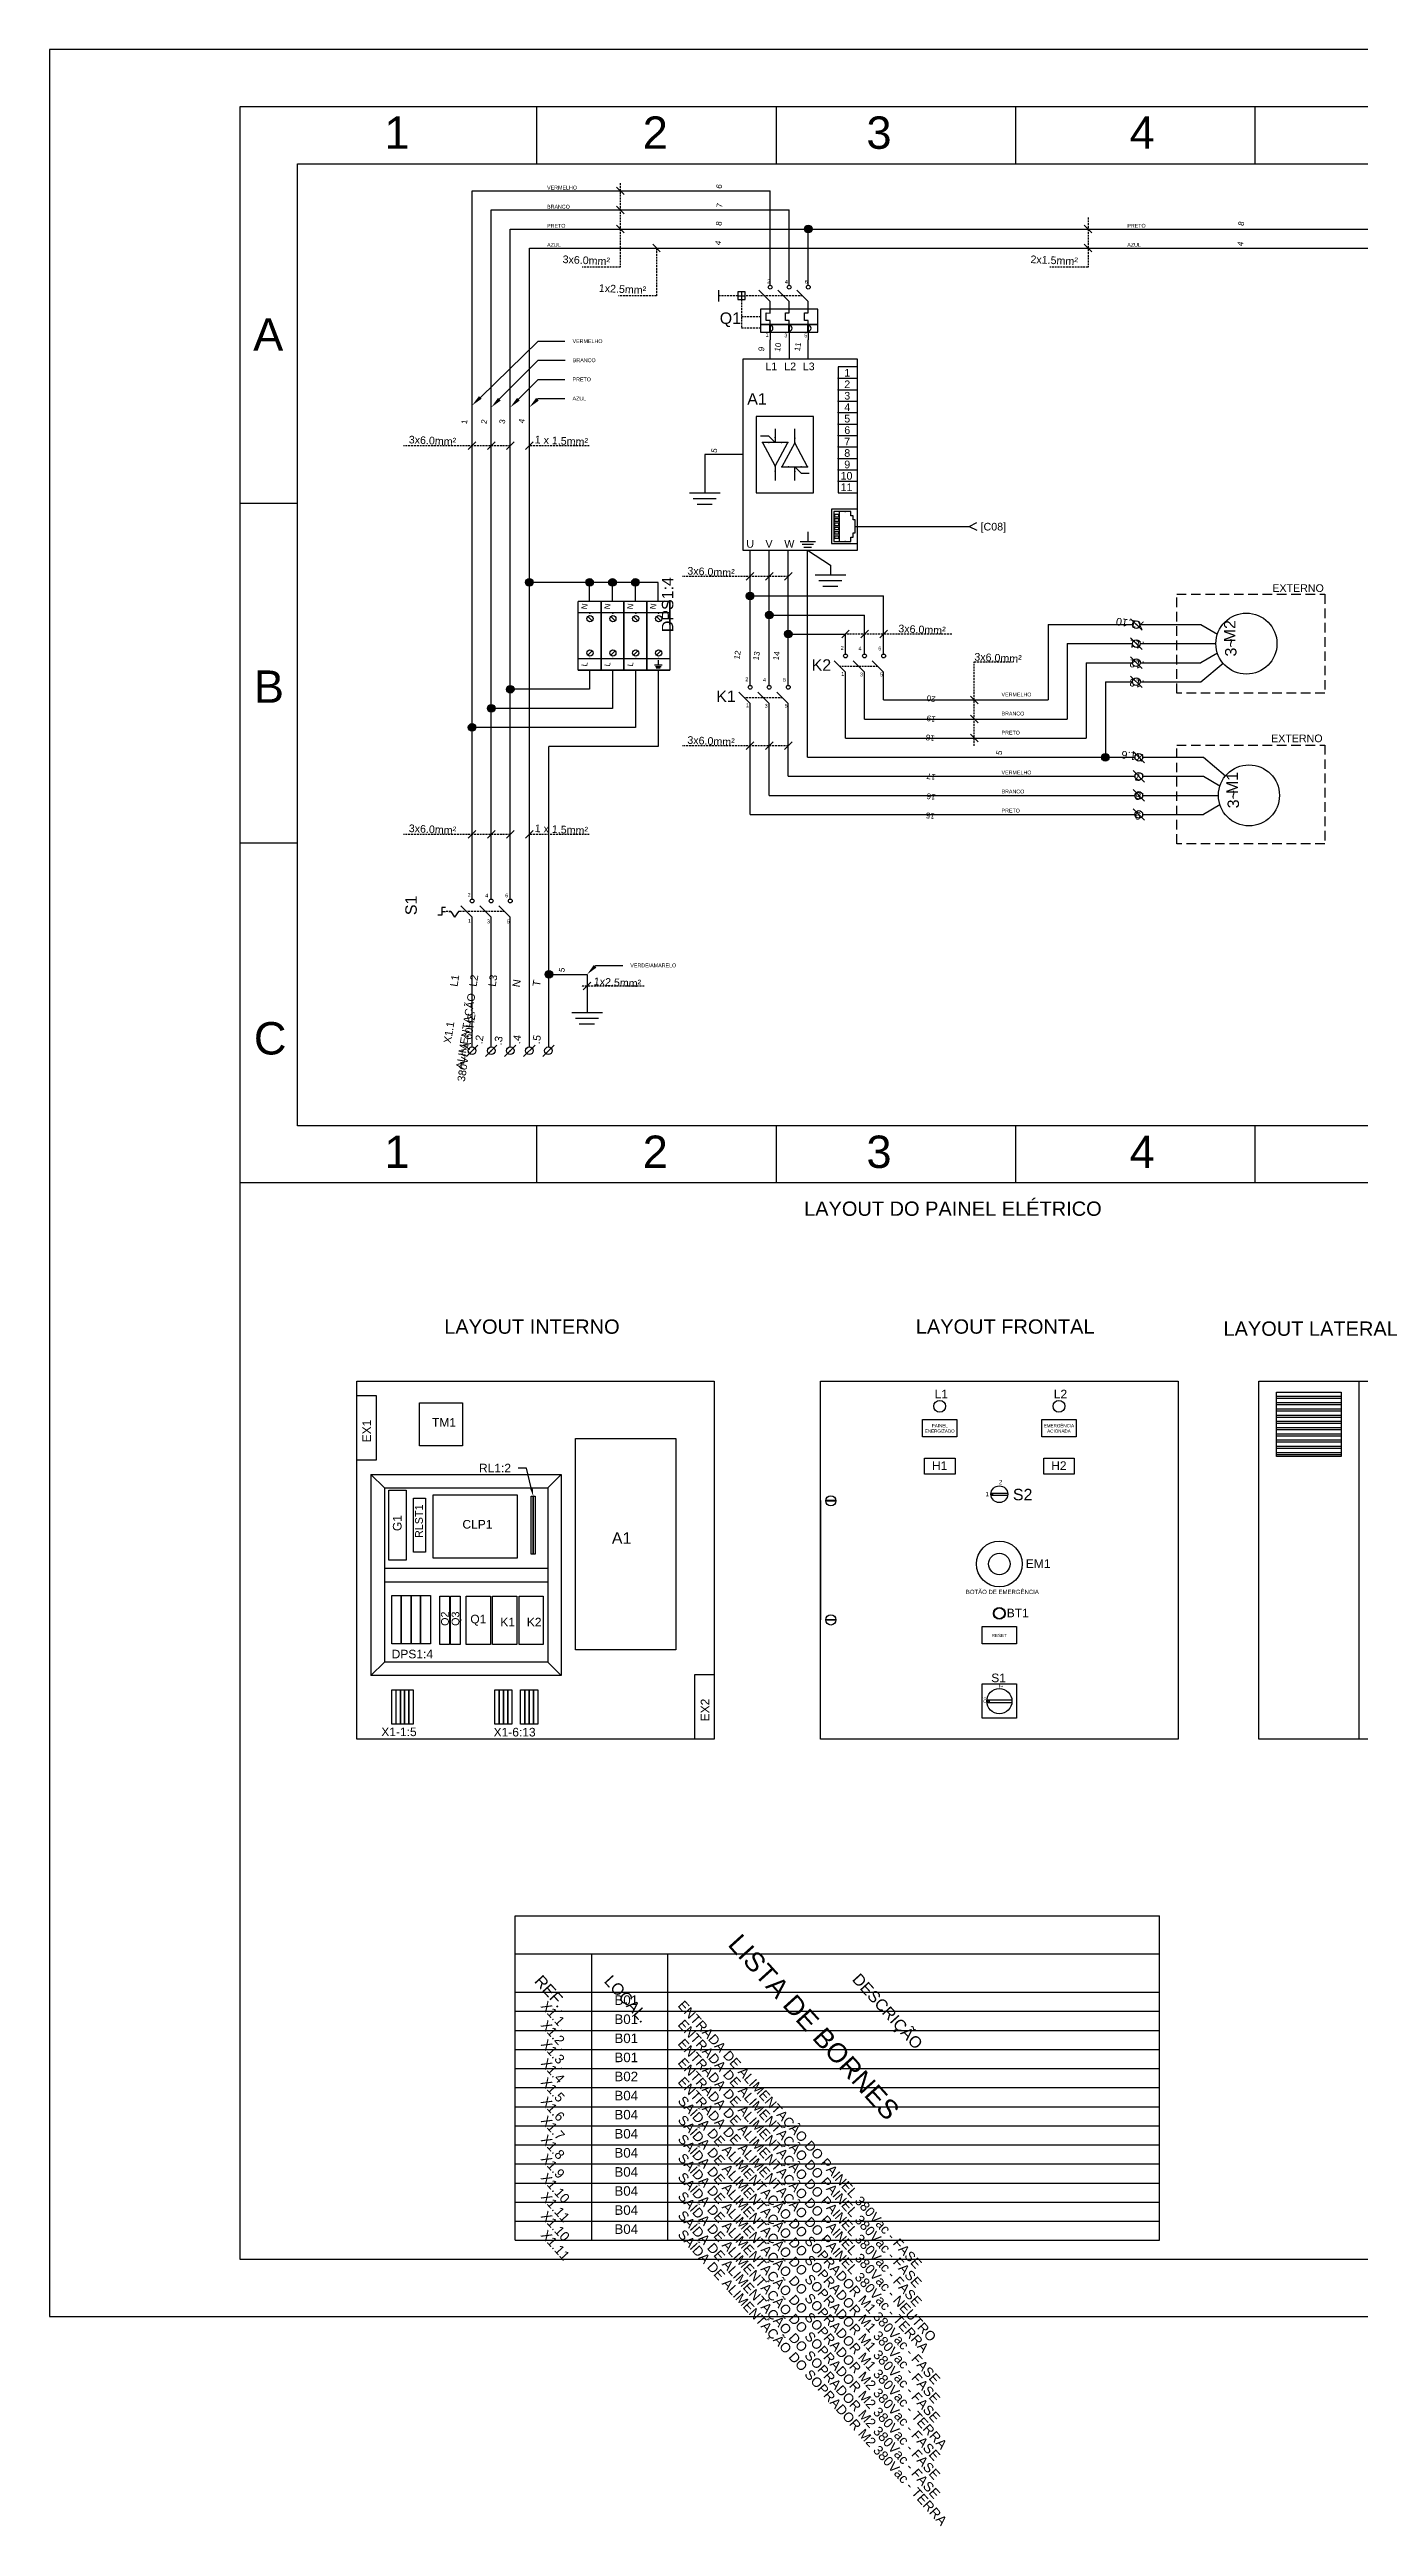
# Model space of a CAD drawing. Header units: millimetres. Extents: x 100 to 940, y 45 to 694.
# Drawn here: x 100 to 443, y 45 to 694 of the extents above; entities that cross this region are included whole.
import ezdxf
from ezdxf import colors
from ezdxf.entities.mleader import LeaderData, LeaderLine
from ezdxf.enums import TextEntityAlignment as Align
from ezdxf.math import Vec2, Vec3

# ---------------------------------------------------------------- set-up
doc = ezdxf.new("R2010")
doc.units = ezdxf.units.MM
doc.linetypes.add('DASHED', pattern=[0.75, 0.5, -0.25])
doc.styles.add('Annotative', font='arial.ttf')
doc.styles.add('Notes', font='arial.ttf', dxfattribs={"height": 3})
doc.styles.get("Standard").update_dxf_attribs({"font": 'arial.ttf'})

msp = doc.modelspace()

# ---------------------------------------------------------------- hatches: boundary and pattern name
for points in [[(299.91, 646.92, 1), (297.91, 646.92, 1)], [(226.79, 554.34, 1), (224.79, 554.34, 1)], [(242.59, 554.34, 1), (240.59, 554.34, 1)], [(248.59, 554.34, 1), (246.59, 554.34, 1)], [(254.59, 554.34, 1), (252.59, 554.34, 1)], [(284.67, 550.78, 1), (282.67, 550.78, 1)], [(289.67, 545.78, 1), (287.67, 545.78, 1)], [(294.67, 540.78, 1), (292.67, 540.78, 1)], [(221.79, 526.34, 1), (219.79, 526.34, 1)], [(216.79, 521.34, 1), (214.79, 521.34, 1)], [(211.79, 516.34, 1), (209.79, 516.34, 1)], [(377.79, 508.54, 1), (375.79, 508.54, 1)], [(231.93, 451.65, 1), (229.93, 451.65, 1)]]:
    msp.add_hatch(color=256).paths.add_polyline_path(points)

# ---------------------------------------------------------------- linework, layer by layer
for p, q in [((227.78, 664), (227.78, 679)), ((290.56, 664), (290.56, 679)), ((353.33, 664), (353.33, 679)), ((416.11, 664), (416.11, 679)), ((210.79, 601.2), (210.79, 656.92)), ((210.79, 656.92), (288.91, 656.92)), ((248.62, 657.92), (250.62, 655.92)), ((288.91, 634.17), (288.91, 656.92)), ((215.79, 601.2), (215.79, 651.92)), ((215.79, 651.92), (293.91, 651.92)), ((248.62, 652.92), (250.62, 650.92)), ((293.91, 634.17), (293.91, 651.92)), ((220.79, 601.2), (220.79, 646.92)), ((220.79, 646.92), (436.52, 646.92)), ((248.62, 647.92), (250.62, 645.92)), ((258.12, 642.92), (260.12, 640.92)), ((298.91, 634.17), (298.91, 646.92)), ((371.26, 647.92), (373.26, 645.92)), ((371.26, 642.92), (373.26, 640.92)), ((436.52, 646.92), (539.51, 646.92)), ((225.79, 432.64), (225.79, 641.92)), ((225.79, 641.92), (436.52, 641.92)), ((436.52, 641.92), (544.51, 641.92)), ((275.41, 630.92), (275.41, 627.92)), ((281.41, 630.42), (281.41, 628.42)), ((288.91, 627.92), (285.91, 630.92)), ((288.91, 632.17), (288.91, 634.17)), ((293.91, 627.92), (290.91, 630.92)), ((293.91, 632.17), (293.91, 634.17)), ((298.91, 627.92), (295.91, 630.92)), ((298.91, 632.17), (298.91, 634.17)), ((280.41, 629.42), (282.41, 629.42)), ((287.91, 622.92), (287.91, 624.92)), ((287.91, 624.92), (288.91, 624.91)), ((288.91, 625.92), (288.91, 627.92)), ((288.91, 624.91), (288.91, 625.92)), ((292.91, 622.92), (292.91, 624.92)), ((292.91, 624.92), (293.91, 624.92)), ((293.91, 625.92), (293.91, 627.92)), ((293.91, 624.92), (293.91, 625.92)), ((297.91, 622.92), (297.91, 624.92)), ((297.91, 624.92), (298.91, 624.92)), ((298.91, 625.92), (298.91, 627.92)), ((298.91, 624.92), (298.91, 625.92)), ((288.91, 622.92), (287.91, 622.92)), ((288.91, 621.92), (288.91, 622.92)), ((288.91, 619.92), (288.91, 617.92)), ((288.91, 612.92), (288.91, 617.92)), ((293.91, 622.92), (292.91, 622.92)), ((293.91, 621.92), (293.91, 622.92)), ((293.91, 619.92), (293.91, 617.92)), ((293.91, 617.92), (293.91, 612.92)), ((298.91, 622.92), (297.91, 622.92)), ((298.91, 621.92), (298.91, 622.92)), ((298.91, 619.92), (298.91, 617.92)), ((298.91, 612.92), (298.91, 617.92)), ((311.79, 610.82), (306.79, 610.82)), ((306.79, 610.82), (306.79, 577.82)), ((306.79, 607.82), (311.79, 607.82)), ((306.79, 604.82), (311.79, 604.82)), ((210.79, 471.38), (210.79, 601.2)), ((215.79, 471.38), (215.79, 601.2)), ((220.79, 471.38), (220.79, 601.2)), ((306.79, 601.82), (311.79, 601.82)), ((306.79, 598.82), (311.79, 598.82)), ((211.79, 591.14), (209.79, 589.14)), ((216.79, 591.14), (214.79, 589.14)), ((221.79, 591.14), (219.79, 589.14)), ((226.79, 591.14), (224.79, 589.14)), ((288.57, 592.69), (286.42, 592.69)), ((293.56, 591.02), (286.9, 591.02)), ((286.9, 591.02), (290.23, 584.77)), ((290.23, 591.02), (288.57, 592.69)), ((290.23, 594.61), (290.23, 591.02)), ((290.23, 584.77), (293.56, 591.02)), ((295.36, 590.86), (292.02, 584.61)), ((295.36, 590.86), (295.36, 594.61)), ((298.69, 584.61), (295.36, 590.86)), ((306.79, 595.82), (311.79, 595.82)), ((306.79, 592.82), (311.79, 592.82)), ((281.79, 587.82), (271.79, 587.82)), ((271.79, 587.82), (271.79, 577.82)), ((290.23, 584.77), (290.23, 581.02)), ((292.02, 584.61), (298.69, 584.61)), ((295.36, 581.02), (295.36, 584.61)), ((295.36, 584.61), (297.02, 582.94)), ((306.79, 589.82), (311.79, 589.82)), ((306.79, 586.82), (311.79, 586.82)), ((267.79, 577.82), (275.79, 577.82)), ((297.02, 582.94), (299.16, 582.94)), ((306.79, 583.82), (311.79, 583.82)), ((306.79, 580.82), (311.79, 580.82)), ((306.79, 577.82), (311.79, 577.82)), ((165, 575), (150, 575)), ((268.74, 576.32), (274.74, 576.32)), ((269.75, 574.82), (273.75, 574.82)), ((310.1, 572.94), (305.6, 572.94)), ((305.6, 572.94), (305.6, 565.07)), ((307.1, 565.07), (307.1, 572.94)), ((310.1, 571.82), (310.1, 572.94)), ((310.67, 571.82), (310.1, 571.82)), ((310.67, 570.69), (310.67, 571.82)), ((296.81, 565.06), (300.81, 565.06)), ((298.81, 567.56), (298.81, 565.06)), ((305.6, 565.07), (310.1, 565.07)), ((310.1, 565.07), (310.1, 566.19)), ((310.1, 566.19), (310.67, 566.19)), ((311.23, 570.69), (310.67, 570.69)), ((310.67, 566.19), (310.67, 567.32)), ((310.67, 567.32), (311.23, 567.32)), ((311.23, 567.32), (311.23, 570.69)), ((283.67, 527.37), (283.67, 562.82)), ((288.67, 527.37), (288.67, 562.82)), ((293.67, 527.37), (293.67, 562.82)), ((297.28, 564.32), (300.28, 564.32)), ((297.79, 563.57), (299.79, 563.57)), ((298.67, 508.54), (298.67, 562.82)), ((298.67, 562.82), (304.74, 558.82)), ((304.74, 558.82), (304.74, 556.32)), ((259.59, 554.34), (225.79, 554.34)), ((241.59, 549.34), (241.59, 554.34)), ((247.59, 549.34), (247.59, 554.34)), ((253.59, 549.34), (253.59, 554.34)), ((259.59, 549.34), (259.59, 554.34)), ((284.67, 556.9), (282.67, 554.9)), ((289.67, 556.9), (287.67, 554.9)), ((294.67, 556.9), (292.67, 554.9)), ((300.74, 556.32), (308.74, 556.32)), ((301.69, 554.82), (307.69, 554.82)), ((302.7, 553.32), (306.7, 553.32)), ((238.59, 531.34), (238.59, 549.34)), ((244.59, 549.34), (238.59, 549.34)), ((244.59, 546.34), (238.59, 546.34)), ((242.27, 544.27), (241.11, 545.42)), ((244.59, 549.34), (244.59, 531.34)), ((244.59, 543.34), (244.59, 549.34)), ((244.59, 531.34), (244.59, 549.34)), ((250.59, 549.34), (244.59, 549.34)), ((250.59, 546.34), (244.59, 546.34)), ((248.27, 544.27), (247.11, 545.42)), ((250.59, 549.34), (250.59, 531.34)), ((250.59, 543.34), (250.59, 549.34)), ((250.59, 531.34), (250.59, 549.34)), ((256.59, 549.34), (250.59, 549.34)), ((256.59, 546.34), (250.59, 546.34)), ((254.27, 544.27), (253.11, 545.42)), ((256.59, 549.34), (256.59, 531.34)), ((256.59, 543.34), (256.59, 549.34)), ((256.59, 531.34), (256.59, 549.34)), ((262.59, 549.34), (256.59, 549.34)), ((262.59, 546.34), (256.59, 546.34)), ((260.27, 544.27), (259.11, 545.42)), ((262.59, 549.34), (262.59, 531.34)), ((262.59, 543.34), (262.59, 549.34)), ((283.67, 550.78), (318.67, 550.78)), ((288.67, 545.78), (313.67, 545.78)), ((313.67, 535.57), (313.67, 545.78)), ((318.67, 535.57), (318.67, 550.78)), ((293.67, 540.78), (308.67, 540.78)), ((309.67, 541.78), (307.67, 539.78)), ((308.67, 535.57), (308.67, 540.78)), ((314.67, 541.78), (312.67, 539.78)), ((319.67, 541.78), (317.67, 539.78)), ((361.79, 543.3), (383.92, 543.3)), ((361.79, 543.3), (361.79, 523.54)), ((386.42, 541.8), (383.42, 544.8)), ((386.42, 536.8), (383.42, 539.8)), ((385.92, 543.3), (401.85, 543.3)), ((401.85, 543.3), (406.18, 540.8)), ((244.59, 534.34), (238.59, 534.34)), ((242.27, 536.42), (241.11, 535.27)), ((250.59, 534.34), (244.59, 534.34)), ((248.27, 536.42), (247.11, 535.27)), ((256.59, 534.34), (250.59, 534.34)), ((254.27, 536.42), (253.11, 535.27)), ((262.59, 534.34), (256.59, 534.34)), ((258.59, 532.72), (260.59, 532.72)), ((258.83, 532.34), (260.33, 532.34)), ((260.27, 536.42), (259.11, 535.27)), ((259.59, 533.97), (259.59, 532.72)), ((308.67, 530.82), (305.67, 533.82)), ((313.67, 530.82), (310.67, 533.82)), ((318.67, 530.82), (315.67, 533.82)), ((366.79, 538.3), (383.92, 538.3)), ((366.79, 538.3), (366.79, 518.54)), ((371.79, 533.3), (383.92, 533.3)), ((371.79, 533.3), (371.79, 513.54)), ((386.42, 531.8), (383.42, 534.8)), ((385.92, 538.3), (405.78, 538.3)), ((385.92, 533.3), (401.85, 533.3)), ((406.18, 535.8), (401.85, 533.3)), ((241.59, 526.34), (220.79, 526.34)), ((238.59, 531.34), (244.59, 531.34)), ((244.59, 531.34), (238.59, 531.34)), ((241.59, 531.34), (241.59, 526.34)), ((244.59, 531.34), (250.59, 531.34)), ((250.59, 531.34), (244.59, 531.34)), ((247.59, 531.34), (247.59, 521.34)), ((250.59, 531.34), (256.59, 531.34)), ((256.59, 531.34), (250.59, 531.34)), ((253.59, 531.34), (253.59, 516.34)), ((256.59, 531.34), (262.59, 531.34)), ((262.59, 531.34), (256.59, 531.34)), ((259.08, 531.97), (260.08, 531.97)), ((259.59, 531.34), (259.59, 511.34)), ((308.67, 513.54), (308.67, 530.82)), ((313.67, 518.54), (313.67, 530.82)), ((318.67, 523.54), (318.67, 530.82)), ((376.79, 528.3), (376.79, 508.54)), ((376.79, 528.3), (383.92, 528.3)), ((386.42, 526.8), (383.42, 529.8)), ((385.92, 528.3), (401.85, 528.3)), ((247.59, 521.34), (215.79, 521.34)), ((283.67, 522.62), (280.67, 525.62)), ((283.67, 493.54), (283.67, 522.62)), ((288.67, 522.62), (285.67, 525.62)), ((288.67, 498.54), (288.67, 522.62)), ((293.67, 522.62), (290.67, 525.62)), ((293.67, 503.54), (293.67, 522.62)), ((318.67, 523.54), (361.79, 523.54)), ((343.41, 522.54), (341.41, 524.54)), ((343.41, 517.54), (341.41, 519.54)), ((253.59, 516.34), (210.79, 516.34)), ((308.67, 513.54), (371.79, 513.54)), ((313.67, 518.54), (366.79, 518.54)), ((343.41, 512.54), (341.41, 514.54)), ((259.59, 511.34), (230.93, 511.34)), ((284.67, 512.56), (282.67, 510.56)), ((289.67, 512.56), (287.67, 510.56)), ((294.67, 512.56), (292.67, 510.56)), ((298.67, 508.54), (384.57, 508.54)), ((387.07, 507.04), (384.07, 510.04)), ((386.57, 508.54), (402.5, 508.54)), ((402.5, 508.54), (408.3, 503.68)), ((293.67, 503.54), (384.57, 503.54)), ((387.07, 502.04), (384.07, 505.04)), ((387.07, 497.04), (384.07, 500.04)), ((386.57, 503.54), (402.5, 503.54)), ((402.5, 503.54), (406.83, 501.04)), ((283.67, 493.54), (384.57, 493.54)), ((288.67, 498.54), (384.57, 498.54)), ((387.07, 492.04), (384.07, 495.04)), ((386.57, 498.54), (406.43, 498.54)), ((386.57, 493.54), (402.5, 493.54)), ((406.83, 496.04), (402.5, 493.54)), ((211.79, 489.3), (209.79, 487.3)), ((216.79, 489.3), (214.79, 487.3)), ((221.79, 489.3), (219.79, 487.3)), ((226.79, 489.3), (224.79, 487.3)), ((165, 486), (150, 486)), ((210.79, 471.38), (210.79, 474.62)), ((215.79, 471.38), (215.79, 474.87)), ((220.79, 471.38), (220.79, 474.87)), ((203.81, 469.13), (202.81, 469.13)), ((202.81, 469.13), (202.81, 467.13)), ((202.81, 468.13), (203.81, 468.13)), ((204.71, 468.13), (205.21, 468.13)), ((205.21, 468.13), (206.21, 466.63)), ((207.21, 468.13), (206.21, 466.63)), ((207.71, 468.13), (207.21, 468.13)), ((210.79, 466.63), (207.79, 469.63)), ((215.79, 466.63), (212.79, 469.63)), ((220.79, 466.63), (217.79, 469.63)), ((202.81, 467.13), (201.81, 467.13)), ((210.79, 432.64), (210.79, 466.63)), ((210.79, 464.63), (210.79, 466.63)), ((215.79, 432.64), (215.79, 466.63)), ((215.79, 464.63), (215.79, 466.63)), ((220.79, 432.64), (220.79, 466.63)), ((220.79, 464.63), (220.79, 466.63)), ((230.93, 432.65), (230.93, 451.65)), ((230.93, 451.65), (240.93, 451.65)), ((241.93, 449.6), (239.93, 447.6)), ((240.93, 451.65), (240.93, 441.65)), ((236.93, 441.65), (244.93, 441.65)), ((237.88, 440.15), (243.88, 440.15)), ((238.89, 438.65), (242.89, 438.65)), ((209.29, 430.14), (212.29, 433.14)), ((214.29, 430.14), (217.29, 433.14)), ((219.29, 430.14), (222.29, 433.14)), ((224.29, 430.14), (227.29, 433.14)), ((229.29, 430.14), (232.29, 433.14)), ((227.78, 397), (227.78, 412)), ((290.56, 397), (290.56, 412)), ((353.33, 397), (353.33, 412)), ((416.11, 397), (416.11, 412)), ((165, 397), (150, 397)), ((443.25, 345.03), (443.25, 251.28)), ((438.57, 341.09), (421.67, 341.09)), ((421.67, 340.58), (438.57, 340.58)), ((421.67, 339.46), (438.57, 339.46)), ((421.67, 338.95), (438.57, 338.95)), ((421.67, 337.82), (438.57, 337.82)), ((421.67, 337.32), (438.57, 337.32)), ((421.67, 336.19), (438.57, 336.19)), ((421.67, 335.68), (438.57, 335.68)), ((421.67, 334.56), (438.57, 334.56)), ((421.67, 334.05), (438.57, 334.05)), ((421.67, 332.92), (438.57, 332.92)), ((421.67, 332.42), (438.57, 332.42)), ((421.67, 331.29), (438.57, 331.29)), ((421.67, 330.78), (438.57, 330.78)), ((421.67, 329.66), (438.57, 329.66)), ((421.67, 329.15), (438.57, 329.15)), ((421.67, 328.02), (438.57, 328.02)), ((421.67, 327.52), (438.57, 327.52)), ((421.67, 326.39), (438.57, 326.39)), ((421.67, 325.88), (438.57, 325.88)), ((184.28, 320.63), (234.16, 320.63)), ((184.28, 320.63), (184.28, 267.97)), ((184.28, 320.63), (187.8, 317.11)), ((234.16, 320.63), (230.64, 317.11)), ((234.16, 320.63), (234.16, 267.97)), ((187.8, 317.11), (187.8, 271.49)), ((187.8, 317.11), (230.64, 317.11)), ((230.64, 317.11), (230.64, 271.49)), ((306.18, 313.78), (303.48, 313.78)), ((306.18, 313.67), (303.48, 313.67)), ((346.8, 315.45), (347.3, 315.7)), ((346.8, 315.45), (347.3, 315.2)), ((346.81, 315.7), (351.19, 315.7)), ((346.81, 315.2), (351.19, 315.2)), ((347.3, 315.2), (347.3, 315.7)), ((187.8, 296.06), (230.64, 296.06)), ((187.8, 292.54), (230.64, 292.54)), ((306.18, 282.58), (303.48, 282.58)), ((306.18, 282.47), (303.48, 282.47)), ((187.8, 271.49), (184.28, 267.97)), ((234.16, 267.97), (184.28, 267.97)), ((230.64, 271.49), (187.8, 271.49)), ((230.64, 271.49), (234.16, 267.97)), ((345.7, 261.24), (346.45, 261.62)), ((345.7, 261.24), (346.45, 260.87)), ((345.72, 261.62), (352.28, 261.62)), ((345.72, 260.87), (352.28, 260.87)), ((346.45, 260.87), (346.45, 261.62)), ((222.05, 120), (222.05, 205)), ((222.05, 205), (390.95, 205)), ((390.95, 120), (390.95, 205)), ((222.05, 195), (390.95, 195)), ((242.05, 195), (242.05, 120)), ((262.05, 195), (262.05, 120)), ((222.05, 185), (390.95, 185)), ((222.05, 180), (390.95, 180)), ((222.05, 175), (390.95, 175)), ((222.05, 170), (390.95, 170)), ((222.05, 165), (390.95, 165)), ((222.05, 160), (390.95, 160)), ((222.05, 155), (390.95, 155)), ((222.05, 150), (390.95, 150)), ((222.05, 145), (390.95, 145)), ((222.05, 140), (390.95, 140)), ((222.05, 135), (390.95, 135)), ((222.05, 130), (390.95, 130)), ((222.05, 125), (390.95, 125)), ((222.05, 120), (390.95, 120))]:
    msp.add_line(p, q)
at = {"linetype": 'DASHED'}
for p, q in [((249.62, 658.92), (249.62, 636.92)), ((372.26, 649.92), (372.26, 636.92)), ((249.62, 636.92), (239.62, 636.92)), ((259.12, 641.92), (259.12, 629.38)), ((372.26, 636.92), (362.26, 636.92)), ((259.12, 629.38), (249.12, 629.38)), ((280.41, 629.42), (275.41, 629.42)), ((281.41, 628.42), (281.41, 620.92)), ((286.41, 623.92), (281.41, 623.92)), ((297.41, 629.42), (282.41, 629.42)), ((286.41, 620.92), (281.41, 620.92)), ((220.79, 590.14), (192.78, 590.14)), ((241.51, 590.14), (225.79, 590.14)), ((293.67, 555.9), (265.82, 555.9)), ((336.51, 540.78), (308.67, 540.78)), ((317.17, 532.32), (307.17, 532.32)), ((342.41, 511.54), (342.41, 533.54)), ((342.41, 533.54), (352.41, 533.54)), ((292.17, 524.12), (282.17, 524.12)), ((293.67, 511.56), (265.82, 511.56)), ((220.79, 488.3), (192.78, 488.3)), ((241.51, 488.3), (225.79, 488.3)), ((205.21, 468.13), (203.81, 468.13)), ((219.29, 468.13), (207.21, 468.13)), ((255.93, 448.6), (239.42, 448.6))]:
    msp.add_line(p, q, dxfattribs=at)
at = {"lineweight": 40}
for p, q in [((288.91, 619.92), (288.91, 621.92)), ((293.91, 619.92), (293.91, 621.92)), ((298.91, 619.92), (298.91, 621.92))]:
    msp.add_line(p, q, dxfattribs=at)
at = {"lineweight": 30}
for p, q in [((311.23, 569), (341.11, 569)), ((341.11, 569), (343.11, 570)), ((341.11, 569), (343.11, 568)), ((401.85, 528.3), (407.65, 533.17)), ((230.93, 451.65), (230.93, 511.34)), ((730, 412), (165, 412)), ((274.28, 345.03), (274.28, 313.78)), ((302.13, 313.78), (302.13, 282.53))]:
    msp.add_line(p, q, dxfattribs=at)
for points in [[(100, 100), (940, 100), (940, 693.94), (100, 693.94)], [(150, 679), (925, 679), (925, 115), (150, 115)], [(280.41, 628.42), (282.41, 628.42), (282.41, 630.42), (280.41, 630.42)], [(286.41, 621.92), (301.41, 621.92), (301.41, 625.92), (286.41, 625.92)], [(286.41, 619.92), (301.41, 619.92), (301.41, 621.92), (286.41, 621.92)], [(281.79, 562.82), (311.79, 562.82), (311.79, 612.82), (281.79, 612.82)], [(285.29, 577.82), (300.29, 577.82), (300.29, 597.82), (285.29, 597.82)], [(311.79, 564.5), (311.79, 573.5), (305.04, 573.5), (305.04, 564.5)], [(306.89, 571.53), (306.89, 572.1), (305.77, 572.1), (305.77, 571.53)], [(306.89, 570.41), (306.89, 570.97), (305.77, 570.97), (305.77, 570.41)], [(306.89, 570.41), (306.89, 570.97), (305.77, 570.97), (305.77, 570.41)], [(306.89, 569.28), (306.89, 569.85), (305.77, 569.85), (305.77, 569.28)], [(306.89, 569.28), (306.89, 569.85), (305.77, 569.85), (305.77, 569.28)], [(306.89, 569.28), (306.89, 569.85), (305.77, 569.85), (305.77, 569.28)], [(306.89, 568.16), (306.89, 568.72), (305.77, 568.72), (305.77, 568.16)], [(306.89, 568.16), (306.89, 568.72), (305.77, 568.72), (305.77, 568.16)], [(306.89, 568.16), (306.89, 568.72), (305.77, 568.72), (305.77, 568.16)], [(306.89, 568.16), (306.89, 568.72), (305.77, 568.72), (305.77, 568.16)], [(306.89, 567.03), (306.89, 567.6), (305.77, 567.6), (305.77, 567.03)], [(306.89, 567.03), (306.89, 567.6), (305.77, 567.6), (305.77, 567.03)], [(306.89, 567.03), (306.89, 567.6), (305.77, 567.6), (305.77, 567.03)], [(306.89, 565.91), (306.89, 566.47), (305.77, 566.47), (305.77, 565.91)], [(306.89, 565.91), (306.89, 566.47), (305.77, 566.47), (305.77, 565.91)], [(180.53, 345.03), (274.28, 345.03), (274.28, 251.28), (180.53, 251.28)], [(302.13, 345.03), (395.88, 345.03), (395.88, 251.28), (302.13, 251.28)], [(417, 345.03), (447, 345.03), (447, 251.28), (417, 251.28)], [(180.53, 341.28), (185.6, 341.28), (185.6, 324.38), (180.53, 324.38)], [(196.97, 339.4), (208.23, 339.4), (208.23, 328.13), (196.97, 328.13)], [(421.67, 342.22), (438.57, 342.22), (438.57, 325.32), (421.67, 325.32)], [(328.89, 335.01), (337.9, 335.01), (337.9, 330.51), (328.89, 330.51)], [(360.15, 335.01), (369.16, 335.01), (369.16, 330.51), (360.15, 330.51)], [(329.38, 324.89), (337.38, 324.89), (337.38, 320.69), (329.38, 320.69)], [(360.63, 324.89), (368.63, 324.89), (368.63, 320.69), (360.63, 320.69)], [(188.96, 316.49), (193.47, 316.49), (193.47, 298.19), (188.96, 298.19)], [(195.38, 314.38), (198.53, 314.38), (198.53, 300.3), (195.38, 300.3)], [(200.54, 298.71), (200.54, 315.31), (222.62, 315.31), (222.62, 298.71)], [(226.3, 314.92), (226.83, 314.92), (226.83, 299.75), (226.3, 299.75)], [(226.83, 314.92), (227.36, 314.92), (227.36, 299.75), (226.83, 299.75)], [(189.7, 288.94), (192.23, 288.94), (192.23, 276.27), (189.7, 276.27)], [(192.23, 288.94), (194.77, 288.94), (194.77, 276.27), (192.23, 276.27)], [(194.77, 288.94), (197.3, 288.94), (197.3, 276.27), (194.77, 276.27)], [(197.3, 288.94), (199.84, 288.94), (199.84, 276.27), (197.3, 276.27)], [(202.36, 288.77), (204.89, 288.77), (204.89, 276.1), (202.36, 276.1)], [(205.14, 288.77), (207.68, 288.77), (207.68, 276.1), (205.14, 276.1)], [(209.24, 288.77), (215.57, 288.77), (215.57, 276.1), (209.24, 276.1)], [(216.17, 288.77), (222.5, 288.77), (222.5, 276.1), (216.17, 276.1)], [(223.11, 288.77), (229.44, 288.77), (229.44, 276.1), (223.11, 276.1)], [(344.52, 280.77), (353.53, 280.77), (353.53, 276.26), (344.52, 276.26)], [(269.21, 268.18), (274.28, 268.18), (274.28, 251.28), (269.21, 251.28)], [(189.7, 264.22), (190.83, 264.22), (190.83, 255.2), (189.7, 255.2)], [(190.85, 264.22), (191.97, 264.22), (191.97, 255.2), (190.85, 255.2)], [(191.97, 264.22), (193.1, 264.22), (193.1, 255.2), (191.97, 255.2)], [(193.1, 264.22), (194.23, 264.22), (194.23, 255.2), (193.1, 255.2)], [(194.23, 264.22), (195.35, 264.22), (195.35, 255.2), (194.23, 255.2)], [(216.73, 264.22), (217.86, 264.22), (217.86, 255.2), (216.73, 255.2)], [(217.86, 264.22), (218.99, 264.22), (218.99, 255.2), (217.86, 255.2)], [(218.99, 264.22), (220.11, 264.22), (220.11, 255.2), (218.99, 255.2)], [(220.11, 264.22), (221.24, 264.22), (221.24, 255.2), (220.11, 255.2)], [(223.49, 264.22), (224.62, 264.22), (224.62, 255.2), (223.49, 255.2)], [(224.62, 264.22), (225.75, 264.22), (225.75, 255.2), (224.62, 255.2)], [(225.75, 264.22), (226.87, 264.22), (226.87, 255.2), (225.75, 255.2)], [(226.87, 264.22), (228, 264.22), (228, 255.2), (226.87, 255.2)], [(344.49, 265.75), (353.51, 265.75), (353.51, 256.74), (344.49, 256.74)]]:
    msp.add_lwpolyline(points, close=True)
for points in [[(165, 412), (165, 664), (730, 664), (730, 412)], [(730, 397), (165, 397)]]:
    msp.add_lwpolyline(points)
at = {"linetype": 'DASHED', "ltscale": 5}
for points in [[(395.52, 551.25), (434.31, 551.25), (434.31, 525.36), (395.52, 525.36)], [(395.52, 511.73), (434.31, 511.73), (434.31, 485.84), (395.52, 485.84)]]:
    msp.add_lwpolyline(points, close=True, dxfattribs=at)
at = {"lineweight": 30}
msp.add_lwpolyline([(237.91, 330.03), (264.16, 330.03), (264.16, 274.72), (237.91, 274.72)], close=True, dxfattribs=at)
for centre, radius in [((298.91, 646.92), 1), ((288.91, 631.67), 0.5), ((293.91, 631.67), 0.5), ((298.91, 631.67), 0.5), ((225.79, 554.34), 1), ((241.59, 554.34), 1), ((247.59, 554.34), 1), ((253.59, 554.34), 1), ((283.67, 550.78), 1), ((241.69, 544.84), 0.817), ((247.69, 544.84), 0.817), ((253.69, 544.84), 0.817), ((259.69, 544.84), 0.817), ((288.67, 545.78), 1), ((413.78, 538.3), 8), ((293.67, 540.78), 1), ((384.92, 543.3), 1), ((384.92, 538.3), 1), ((241.69, 535.84), 0.817), ((247.69, 535.84), 0.817), ((253.69, 535.84), 0.817), ((259.69, 535.84), 0.817), ((308.67, 535.07), 0.5), ((313.67, 535.07), 0.5), ((318.67, 535.07), 0.5), ((384.92, 533.3), 1), ((220.79, 526.34), 1), ((283.67, 526.87), 0.5), ((288.67, 526.87), 0.5), ((293.67, 526.87), 0.5), ((384.92, 528.3), 1), ((215.79, 521.34), 1), ((210.79, 516.34), 1), ((376.79, 508.54), 1), ((385.57, 508.54), 1), ((414.43, 498.54), 8), ((385.57, 503.54), 1), ((385.57, 498.54), 1), ((385.57, 493.54), 1), ((210.79, 470.88), 0.5), ((215.79, 470.88), 0.5), ((220.79, 470.88), 0.5), ((230.93, 451.65), 1), ((210.79, 431.64), 1), ((215.79, 431.64), 1), ((220.79, 431.64), 1), ((225.79, 431.64), 1), ((230.79, 431.64), 1), ((333.38, 338.49), 1.55), ((364.63, 338.49), 1.55), ((304.83, 313.72), 1.35), ((349, 315.45), 2.2), ((349, 297.18), 6), ((349, 297.18), 2.82), ((349, 284.24), 1.55), ((349, 284.24), 1.41), ((304.83, 282.53), 1.35), ((349, 261.24), 3.3)]:
    msp.add_circle(centre, radius)
for centre in [(288.91, 620.92), (293.91, 620.92), (298.91, 620.92)]:
    msp.add_arc(centre, 0.75, 270, 90)
for p in [(306.79, 607.82), (306.79, 604.82), (306.79, 601.82), (306.79, 598.82), (286.9, 591.02), (288.56, 591.02), (288.56, 591.02), (290.23, 592.27), (291.9, 591.02), (291.9, 591.02), (293.56, 591.02), (295.36, 592.11), (295.36, 590.86), (306.79, 595.82), (306.79, 592.82), (290.23, 584.77), (292.02, 584.61), (293.69, 584.61), (293.69, 584.61), (297.02, 584.61), (297.02, 584.61), (298.69, 584.61), (306.79, 589.82), (306.79, 586.82), (290.23, 583.52), (295.36, 583.36), (306.79, 583.82), (306.79, 580.82), (307.1, 572.94), (308.6, 572.94), (307.1, 565.07), (308.6, 565.07), (241.69, 546.24), (247.69, 546.24), (253.69, 546.24), (259.69, 546.24), (384.92, 543.3), (241.69, 534.44), (247.69, 534.44), (253.69, 534.44), (259.69, 534.44), (384.92, 538.3), (385.57, 508.54), (385.57, 503.54), (385.57, 498.54), (215.79, 431.64), (220.79, 431.64), (222.05, 185), (222.05, 185), (222.05, 180), (222.05, 180), (234.24, 180), (234.24, 180), (222.05, 175), (222.05, 175), (222.05, 170), (222.05, 170), (234.24, 175), (234.24, 175), (234.24, 170), (234.24, 170), (234.24, 165), (234.24, 165)]:
    msp.add_point(p)

# ---------------------------------------------------------------- texts
for s, height, style, p in [('1', 8.48, 'Notes', (187.8, 667.93)), ('2', 8.48, 'Notes', (255.51, 667.93)), ('3', 8.48, 'Notes', (314.16, 667.93)), ('4', 8.48, 'Notes', (383.17, 667.93)), ('VERMELHO', 1, 'Annotative', (230.44, 657.27)), ('BRANCO', 1, 'Annotative', (230.44, 652.27)), ('AZUL', 1, 'Annotative', (230.44, 642.27)), ('PRETO', 1, 'Annotative', (230.44, 647.27)), ('AZUL', 1, 'Annotative', (382.54, 642.27)), ('PRETO', 1, 'Annotative', (382.54, 647.27)), ('2', 1, 'Notes', (288.15, 632.73)), ('4', 1, 'Notes', (292.78, 632.58)), ('6', 1, 'Notes', (298, 632.58)), ('A', 8.48, 'Notes', (153.39, 615.03)), ('Q1', 3, 'Notes', (275.7, 622.06)), ('1', 1, 'Notes', (287.71, 618.67)), ('3', 1, 'Notes', (292.66, 618.54)), ('5', 1, 'Notes', (297.87, 618.54)), ('L1', 2, 'Notes', (287.68, 609.93)), ('L2', 2, 'Notes', (292.62, 609.93)), ('L3', 2, 'Notes', (297.47, 609.93)), ('1', 2, 'Notes', (308.35, 608.24)), ('A1', 3, 'Notes', (282.91, 600.91)), ('3', 2, 'Notes', (308.35, 602.24)), ('2', 2, 'Notes', (308.35, 605.24)), ('4', 2, 'Notes', (308.35, 599.24)), ('5', 2, 'Notes', (308.35, 596.24)), ('6', 2, 'Notes', (308.35, 593.24)), ('7', 2, 'Notes', (308.35, 590.24)), ('8', 2, 'Notes', (308.35, 587.24)), ('9', 2, 'Notes', (308.35, 584.24)), ('10', 2, 'Notes', (307.38, 581.26)), ('11', 2, 'Notes', (307.38, 578.26)), ('U', 2, 'Notes', (282.67, 563.43)), ('V', 2, 'Notes', (287.69, 563.43)), ('W', 2, 'Notes', (292.63, 563.43)), ('EXTERNO', 2, 'Notes', (420.56, 551.84)), ('K2', 3, 'Notes', (299.79, 531.19)), ('2', 1, 'Notes', (307.42, 536.66)), ('4', 1, 'Notes', (312.05, 536.52)), ('6', 1, 'Notes', (317.27, 536.52)), ('B', 8.48, 'Notes', (153.57, 522.79)), ('K1', 3, 'Notes', (274.79, 522.99)), ('2', 1, 'Notes', (282.42, 528.46)), ('4', 1, 'Notes', (287.05, 528.32)), ('6', 1, 'Notes', (292.27, 528.32)), ('1', 1, 'Notes', (307.55, 529.84)), ('3', 1, 'Notes', (312.49, 529.71)), ('5', 1, 'Notes', (317.71, 529.71)), ('1', 1, 'Notes', (282.55, 521.65)), ('3', 1, 'Notes', (287.49, 521.52)), ('5', 1, 'Notes', (292.71, 521.52)), ('VERMELHO', 1, 'Annotative', (349.57, 524.47)), ('BRANCO', 1, 'Annotative', (349.57, 519.47)), ('PRETO', 1, 'Annotative', (349.57, 514.47)), ('EXTERNO', 2, 'Notes', (420.24, 512.48)), ('VERMELHO', 1, 'Annotative', (349.57, 504.05)), ('BRANCO', 1, 'Annotative', (349.57, 499.05)), ('PRETO', 1, 'Annotative', (349.57, 494.05)), ('2', 1, 'Notes', (209.6, 471.97)), ('4', 1, 'Notes', (214.24, 471.82)), ('6', 1, 'Notes', (219.46, 471.82)), ('1', 1, 'Notes', (209.73, 465.15)), ('3', 1, 'Notes', (214.67, 465.02)), ('5', 1, 'Notes', (219.89, 465.02)), ('C', 8.48, 'Notes', (153.57, 430.66)), ('1', 8.48, 'Notes', (187.8, 400.93)), ('2', 8.48, 'Notes', (255.51, 400.93)), ('3', 8.48, 'Notes', (314.16, 400.93)), ('4', 8.48, 'Notes', (383.17, 400.93)), ('X1-1:5', 2.253, 'Annotative', (186.98, 252.08)), ('X1-6:13', 2.253, 'Annotative', (216.42, 251.99)), ('B01', 2.5, 'Notes', (248.09, 181.66)), ('B01', 2.5, 'Notes', (248.09, 176.66)), ('B01', 2.5, 'Notes', (248.09, 171.66)), ('B01', 2.5, 'Notes', (248.09, 166.66)), ('B02', 2.5, 'Notes', (248.09, 161.66)), ('B04', 2.5, 'Notes', (248.09, 156.66)), ('B04', 2.5, 'Notes', (248.09, 151.66)), ('B04', 2.5, 'Notes', (248.09, 146.66)), ('B04', 2.5, 'Notes', (248.09, 141.66)), ('B04', 2.5, 'Notes', (248.09, 136.66)), ('B04', 2.5, 'Notes', (248.09, 131.66)), ('B04', 2.5, 'Notes', (248.09, 126.66)), ('B04', 2.5, 'Notes', (248.09, 121.66))]:
    msp.add_text(s, height=height, dxfattribs=dict(style=style)).set_placement(p)
at = {"style": 'Notes'}
for s, height, rotation, p in [('6', 1.5, 80.89904, (276.27, 657.97)), ('7', 1.5, 80.89904, (276.38, 653)), ('4', 1.5, 80.89904, (275.99, 643.17)), ('8', 1.5, 80.89904, (276.21, 648.25)), ('4', 1.5, 80.89904, (412.93, 642.93)), ('8', 1.5, 80.89904, (413.15, 648.23)), ('10', 1.5, 80.89904, (291.67, 615.86)), ('11', 1.5, 80.89904, (296.88, 615.97)), ('9', 1.5, 80.89904, (287.36, 615.37)), ('3', 1.5, 80.89904, (219.43, 596.38)), ('4', 1.5, 80.89904, (224.52, 596.52)), ('1', 1.5, 80.89904, (209.49, 596.29)), ('2', 1.5, 80.89904, (214.68, 596.34)), ('5', 1.5, 80.89904, (275, 588.78)), ('N', 1.5, 80.89904, (240.99, 547.93)), ('N', 1.5, 80.89904, (246.99, 547.93)), ('N', 1.5, 80.89904, (252.99, 547.93)), ('N', 1.5, 80.89904, (258.99, 547.93)), ('X1.10', 2, 170.89904, (383.37, 544.57)), ('.11', 2, 170.89904, (385.21, 539.05)), ('L', 1.5, 80.89904, (240.99, 532.8)), ('L', 1.5, 80.89904, (246.99, 532.8)), ('L', 1.5, 80.89904, (252.99, 532.8)), ('12', 1.5, 80.89904, (281.04, 535.21)), ('13', 1.5, 80.89904, (286.06, 534.99)), ('14', 1.5, 80.89904, (291.31, 534.99)), ('.12', 2, 170.89904, (385.21, 533.88)), ('.13', 2, 170.89904, (385.21, 528.88)), ('20', 1.5, 170.89904, (331.22, 524.61)), ('19', 1.5, 170.89904, (331.22, 519.36)), ('18', 1.5, 170.89904, (331, 514.34)), ('5', 1.5, 80.89904, (349.71, 509.61)), ('X1.6', 2, 170.89904, (384.02, 509.8)), ('17', 1.5, 170.89904, (331.22, 504.19)), ('.7', 2, 170.89904, (385.86, 504.28)), ('15', 1.5, 170.89904, (331, 493.92)), ('16', 1.5, 170.89904, (331.22, 498.94)), ('.8', 2, 170.89904, (385.86, 499.28)), ('.9', 2, 170.89904, (385.86, 494.11)), ('5', 1.5, 80.89904, (235.05, 452.72)), ('ALIMENTAÇÃO', 2, 80.89904, (210.09, 436.63)), ('380VCA 60HZ', 2, 80.89904, (210.27, 432.3)), ('X1.1', 2, 80.89904, (205.69, 436.29)), ('.2', 2, 80.89904, (213.63, 434.43)), ('.3', 2, 80.89904, (218.66, 434.16)), ('.4', 2, 80.89904, (223.51, 434.47)), ('.5', 2, 80.89904, (228.69, 434.47))]:
    msp.add_text(s, height=height, rotation=rotation, dxfattribs=at).set_placement(p, align=Align.CENTER)
for s, height, rotation, style, p in [('3x6.0mm²', 2, 357.27678, 'Notes', (234.47, 638.01)), ('2x1.5mm²', 2, 357.27678, 'Notes', (357.12, 638.01)), ('1x2.5mm²', 2, 357.27678, 'Notes', (243.97, 630.47)), ('3x6.0mm²', 2, 357.27678, 'Notes', (194.15, 590.78)), ('1 x 1,5mm²', 2, 357.27678, 'Notes', (227.16, 590.78)), ('3x6.0mm²', 2, 357.27678, 'Notes', (267.17, 556.41)), ('DPS1:4', 3, 90, 'Notes', (263.53, 541.29)), ('3x6.0mm²', 2, 357.27678, 'Notes', (322.48, 541.29)), ('M2', 3, 90, 'Notes', (410.9, 538.65)), ('3~', 3, 90, 'Notes', (411.17, 534.92)), ('3x6.0mm²', 2, 357.27678, 'Notes', (342.41, 533.87)), ('3x6.0mm²', 2, 357.27678, 'Notes', (267.17, 512.07)), ('M1', 3, 90, 'Notes', (411.55, 498.88)), ('3~', 3, 90, 'Notes', (411.82, 495.15)), ('3x6.0mm²', 2, 357.27678, 'Notes', (194.15, 488.94)), ('1 x 1,5mm²', 2, 357.27678, 'Notes', (227.16, 488.94)), ('S1', 3, 90, 'Notes', (196.28, 467.16)), ('L1', 2, 80.89904, 'Notes', (206.94, 448.32)), ('L2', 2, 80.89904, 'Notes', (211.94, 448.32)), ('L3', 2, 80.89904, 'Notes', (216.94, 448.32)), ('N', 2, 80.89904, 'Notes', (223.27, 448.17)), ('T', 2, 80.89904, 'Notes', (228.57, 448.32)), ('1x2.5mm²', 2, 357.27678, 'Notes', (242.65, 448.83)), ('EX1', 2.253, 90, 'Annotative', (184.3, 329.04)), ('RLST1', 2.018, 90, 'Annotative', (197.87, 303.99)), ('G1', 2.253, 90, 'Annotative', (192.28, 305.79)), ('Q2', 2.018, 90, 'Annotative', (204.67, 280.96)), ('Q3', 2.018, 90, 'Annotative', (207.43, 280.96)), ('EX2', 2.253, 90, 'Annotative', (272.98, 255.94)), ('LISTA DE BORNES', 5, 312.16458, 'Notes', (277.59, 197.35)), ('REF.', 3, 312.16458, 'Notes', (226.93, 187.75)), ('LOCAL.', 3, 312.16458, 'Notes', (245.21, 187.75)), ('DESCRIÇÃO', 3, 312.16458, 'Notes', (310.23, 188.21)), ('X1.1', 2.5, 312.16458, 'Notes', (228.63, 181.24)), ('ENTRADA DE ALIMENTAÇÃO DO PAINEL 380Vac - FASE', 2.5, 312.16458, 'Notes', (264.53, 181.39)), ('X1.2', 2.5, 312.16458, 'Notes', (228.63, 176.24)), ('ENTRADA DE ALIMENTAÇÃO DO PAINEL 380Vac - FASE', 2.5, 312.16458, 'Notes', (264.53, 176.39)), ('X1.3', 2.5, 312.16458, 'Notes', (228.63, 171.24)), ('ENTRADA DE ALIMENTAÇÃO DO PAINEL 380Vac - FASE', 2.5, 312.16458, 'Notes', (264.53, 171.39)), ('X1.4', 2.5, 312.16458, 'Notes', (228.63, 166.24)), ('X1.5', 2.5, 312.16458, 'Notes', (228.63, 161.24)), ('ENTRADA DE ALIMENTAÇÃO DO PAINEL 380Vac - NEUTRO', 2.5, 312.16458, 'Notes', (264.53, 166.39)), ('ENTRADA DE ALIMENTAÇÃO DO PAINEL 380Vac - TERRA', 2.5, 312.16458, 'Notes', (264.53, 161.39)), ('X1.6', 2.5, 312.16458, 'Notes', (228.63, 156.24)), ('SAÍDA DE ALIMENTAÇÃO DO SOPRADOR M1 380Vac - FASE', 2.5, 312.16458, 'Notes', (264.53, 156.39)), ('X1.7', 2.5, 312.16458, 'Notes', (228.63, 151.24)), ('SAÍDA DE ALIMENTAÇÃO DO SOPRADOR M1 380Vac - FASE', 2.5, 312.16458, 'Notes', (264.53, 151.39)), ('X1.8', 2.5, 312.16458, 'Notes', (228.63, 146.24)), ('X1.9', 2.5, 312.16458, 'Notes', (228.63, 141.24)), ('SAÍDA DE ALIMENTAÇÃO DO SOPRADOR M1 380Vac - FASE', 2.5, 312.16458, 'Notes', (264.53, 146.39)), ('X1.10', 2.5, 312.16458, 'Notes', (228.63, 136.24)), ('SAÍDA DE ALIMENTAÇÃO DO SOPRADOR M1 380Vac - TERRA', 2.5, 312.16458, 'Notes', (264.53, 141.39)), ('SAÍDA DE ALIMENTAÇÃO DO SOPRADOR M2 380Vac - FASE', 2.5, 312.16458, 'Notes', (264.53, 136.39)), ('X1.11', 2.5, 312.16458, 'Notes', (228.63, 131.24)), ('SAÍDA DE ALIMENTAÇÃO DO SOPRADOR M2 380Vac - FASE', 2.5, 312.16458, 'Notes', (264.53, 131.39)), ('X1.10', 2.5, 312.16458, 'Notes', (228.63, 126.24)), ('SAÍDA DE ALIMENTAÇÃO DO SOPRADOR M2 380Vac - FASE', 2.5, 312.16458, 'Notes', (264.53, 126.39)), ('X1.11', 2.5, 312.16458, 'Notes', (228.63, 121.24)), ('SAÍDA DE ALIMENTAÇÃO DO SOPRADOR M2 380Vac - TERRA', 2.5, 312.16458, 'Notes', (264.53, 121.39))]:
    msp.add_text(s, height=height, rotation=rotation, dxfattribs=dict(style=style)).set_placement(p)
at = {"lineweight": 30, "style": 'Annotative'}
msp.add_text('[C08]', height=2, dxfattribs=at).set_placement((344.09, 567.94))
at = {"style": 'Notes'}
for s, width, insert, char_height, attachment_point in [('LAYOUT DO PAINEL ELÉTRICO', 141.5358, (297.82, 392.14), 3.75, 1), ('LAYOUT INTERNO', 141.5358, (203.48, 361.24), 3.75, 1), ('LAYOUT FRONTAL', 141.5358, (327.1, 361.26), 3.75, 1), ('LAYOUT LATERAL', 141.5358, (407.76, 360.71), 3.75, 1), ('L1', 3.5666, (332.03, 342.83), 2.253, 1), ('L2', 3.5666, (363.28, 342.83), 2.253, 1), ('TM1', 11.7467, (200.27, 335.38), 2.253, 1), ('PAINEL\\PENERGIZADO', 10, (333.38, 332.69), 0.845, 5), ('EMERGÊNCIA\\PACIONADA', 10, (364.63, 332.69), 0.845, 5), ('H1', 3.5666, (331.35, 324.07), 2.253, 1), ('2', 9.573, (348.91, 319.18), 1.13, 1), ('H2', 3.5666, (362.6, 324.07), 2.253, 1), ('1', 7.8324, (345.37, 316.04), 1.13, 1), ('S2', 3.5666, (352.55, 316.87), 3.004, 1), ('CLP1', 11.7467, (208.25, 308.71), 2.253, 1), ('A1', 11.7467, (247.42, 305.48), 3.004, 1), ('EM1', 3.5666, (355.94, 298.37), 2.253, 1), ('Q1', 11.7467, (210.32, 283.87), 2.253, 1), ('K1', 11.7467, (218.19, 283.09), 2.253, 1), ('K2', 11.7467, (225.13, 283.09), 2.253, 1), ('BT1', 3.5666, (350.94, 285.47), 2.253, 1), ('DPS1:4', 11.7467, (189.7, 274.71), 2.253, 1), ('RESET', 10, (349, 278.44), 0.845, 5), ('S1', 3.5666, (346.87, 268.46), 2.253, 1), ('OFF', 11.6036, (344.59, 262.35), 0.338, 1), ('O', 7.8324, (344.79, 261.68), 0.845, 1), ('I', 9.573, (348.93, 265.63), 0.845, 1), ('ON', 8.4126, (349.33, 265.3), 0.338, 1)]:
    msp.add_mtext_dynamic_manual_height_columns(s, width=width, gutter_width=15, heights=[0], dxfattribs=dict(at, insert=insert, char_height=char_height, attachment_point=attachment_point))
at = {"insert": (349.79, 289.85), "char_height": 1.1264, "attachment_point": 5}
msp.add_mtext_dynamic_manual_height_columns('BOTÃO DE EMERGÊNCIA', width=59.096, gutter_width=15, heights=[0], dxfattribs=at)

# ---------------------------------------------------------------- leaders
ml = msp.add_multileader_mtext('Standard')
ml.set_content('VERMELHO', color=256, style='Notes')
ml.set_leader_properties()
ml.build(insert=Vec2(0, 0))
ml.multileader.update_dxf_attribs({"dogleg_length": 7, "arrow_head_size": 3})
ctx = ml.context
ctx.base_point, ctx.char_height, ctx.arrow_head_size, ctx.plane_origin = Vec3(235.12, 617.52), 1, 3, Vec3(210.79, 600.19)
notes = []
notes.append((ctx, [(0, (1, 1, 0), (228.12, 617.52), (1, 0), 7, [(0, [(210.79, 600.72)], 0, [])])]))
ctx.mtext.insert, ctx.mtext.flow_direction = Vec3(237.12, 618.03), 5
ml = msp.add_multileader_mtext('Standard')
ml.set_content('BRANCO', color=256, style='Notes')
ml.set_leader_properties()
ml.build(insert=Vec2(0, 0))
ml.multileader.update_dxf_attribs({"dogleg_length": 7, "arrow_head_size": 3})
ctx = ml.context
ctx.base_point, ctx.char_height, ctx.arrow_head_size, ctx.plane_origin = Vec3(235.19, 612.52), 1, 3, Vec3(215.79, 600.19)
notes.append((ctx, [(0, (1, 1, 0), (228.12, 612.52), (1, 0), 7.07, [(0, [(215.79, 600.19)], 0, [])])]))
ctx.mtext.insert, ctx.mtext.flow_direction = Vec3(237.19, 613.03), 5
ml = msp.add_multileader_mtext('Standard')
ml.set_content('PRETO', color=256, style='Notes')
ml.set_leader_properties()
ml.build(insert=Vec2(0, 0))
ml.multileader.update_dxf_attribs({"dogleg_length": 7, "arrow_head_size": 3})
ctx = ml.context
ctx.base_point, ctx.char_height, ctx.arrow_head_size, ctx.plane_origin = Vec3(235.12, 607.52), 1, 3, Vec3(220.79, 600.19)
notes.append((ctx, [(0, (1, 1, 0), (228.12, 607.52), (1, 0), 7, [(0, [(220.79, 600.19)], 0, [])])]))
ctx.mtext.insert, ctx.mtext.flow_direction = Vec3(237.12, 608.03), 5
ml = msp.add_multileader_mtext('Standard')
ml.set_content('AZUL', color=256, style='Notes')
ml.set_leader_properties()
ml.build(insert=Vec2(0, 0))
ml.multileader.update_dxf_attribs({"dogleg_length": 7, "arrow_head_size": 3})
ctx = ml.context
ctx.base_point, ctx.char_height, ctx.arrow_head_size, ctx.plane_origin = Vec3(235.12, 602.52), 1, 3, Vec3(225.79, 600.19)
notes.append((ctx, [(0, (1, 1, 0), (228.12, 602.52), (1, 0), 7, [(0, [(225.79, 600.19)], 0, [])])]))
ctx.mtext.insert, ctx.mtext.flow_direction = Vec3(237.12, 603.03), 5
ml = msp.add_multileader_mtext('Standard')
ml.set_content('VERDE/AMARELO', color=256, style='Notes')
ml.set_leader_properties()
ml.build(insert=Vec2(0, 0))
ml.multileader.update_dxf_attribs({"dogleg_length": 7, "arrow_head_size": 3})
ctx = ml.context
ctx.base_point, ctx.char_height, ctx.arrow_head_size, ctx.plane_origin = Vec3(250.26, 453.99), 1, 3, Vec3(240.93, 451.65)
notes.append((ctx, [(0, (1, 1, 0), (243.26, 453.99), (1, 0), 7, [(0, [(240.93, 451.65)], 0, [])])]))
ctx.mtext.insert, ctx.mtext.flow_direction = Vec3(252.26, 454.5), 5
ml = msp.add_multileader_mtext('Standard')
ml.set_content('RL1:2', color=256, style='Notes')
ml.set_leader_properties()
ml.build(insert=Vec2(0, 0))
ml.multileader.update_dxf_attribs({"dogleg_length": 2, "arrow_head_size": 2.25})
ctx = ml.context
ctx.base_point, ctx.char_height, ctx.arrow_head_size, ctx.landing_gap_size, ctx.plane_origin = Vec3(210.34, 322.31), 2.253, 2.25, 2.25, Vec3(218.5, 317.54)
notes.append((ctx, [(1, (1, 1, 0), (225.08, 322.31), (-1, 0), 2.25, [(0, [(226.83, 314.92)], 0, [])])]))
ctx.mtext.insert, ctx.mtext.flow_direction = Vec3(212.59, 323.44), 5
for ctx, leaders in notes:
    for number, flags, end, landing, length, lines in leaders:
        leader = LeaderData()
        leader.index, (leader.has_last_leader_line, leader.has_dogleg_vector, leader.attachment_direction) = number, flags
        leader.last_leader_point, leader.dogleg_vector, leader.dogleg_length = Vec3(end), Vec3(landing), length
        for number, points, colour, breaks in lines:
            line = LeaderLine()
            line.index, line.vertices, line.color, line.breaks = number, Vec3.list(points), colors.encode_raw_color(colour), breaks
            leader.lines.append(line)
        ctx.leaders.append(leader)

doc.saveas('drawing.dxf')
